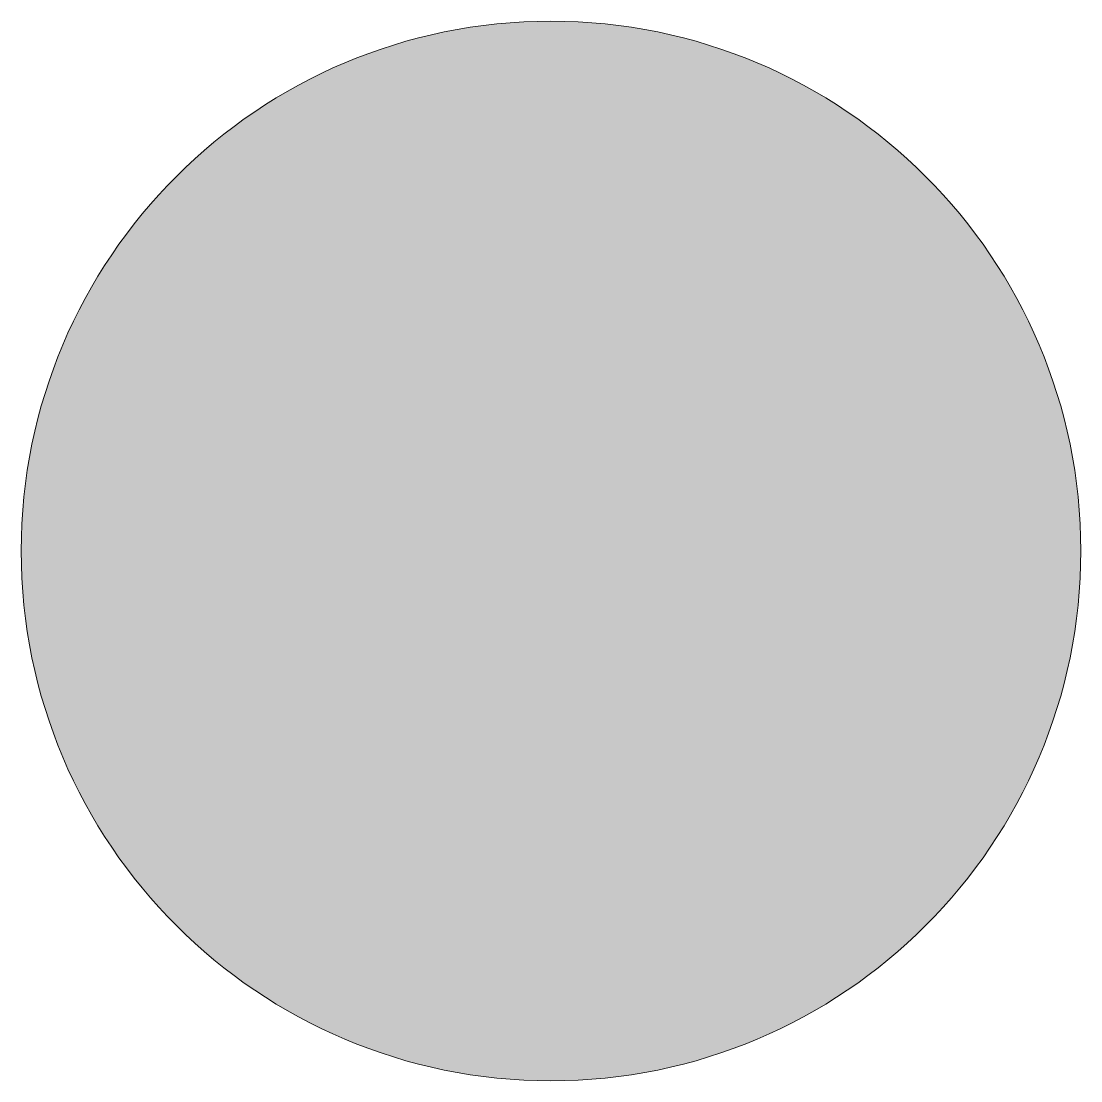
# Model space of a CAD drawing. Header units: inches. Extents: x 323.32 to 328.32, y -151.22 to -146.22.
import ezdxf

# ---------------------------------------------------------------- set-up
doc = ezdxf.new("R2010")
doc.units = ezdxf.units.IN
doc.header["$MEASUREMENT"] = 0
doc.layers.add('レイヤー 1', color=7, linetype='Continuous')

msp = doc.modelspace()

# ---------------------------------------------------------------- hatches: boundary and pattern name
at = {"layer": 'レイヤー 1', "true_color": 0xefea4b}
h = msp.add_hatch(color=53, dxfattribs=at)
h.dxf.hatch_style = 2
edge = h.paths.add_edge_path()
edge.add_spline(control_points=[(328.3155, -148.7156), (328.3155, -150.0964), (327.1962, -151.2157), (325.8154, -151.2157), (324.4348, -151.2157), (323.3155, -150.0964), (323.3155, -148.7156), (323.3155, -147.335), (324.4348, -146.2157), (325.8154, -146.2157), (327.1962, -146.2157), (328.3155, -147.335), (328.3155, -148.7156)], knot_values=[0, 0, 0, 0, 1, 1, 1, 2, 2, 2, 3, 3, 3, 4, 4, 4, 4], degree=3, periodic=1)

# ---------------------------------------------------------------- linework, layer by layer
at = {"layer": 'レイヤー 1', "lineweight": 0}
msp.add_open_spline([(328.3155, -148.7156), (328.3155, -150.0964), (327.1962, -151.2157), (325.8154, -151.2157), (324.4348, -151.2157), (323.3155, -150.0964), (323.3155, -148.7156), (323.3155, -147.335), (324.4348, -146.2157), (325.8154, -146.2157), (327.1962, -146.2157), (328.3155, -147.335), (328.3155, -148.7156)], degree=3, knots=[0, 0, 0, 0, 1, 1, 1, 2, 2, 2, 3, 3, 3, 4, 4, 4, 4], dxfattribs=at)

doc.saveas('drawing.dxf')
